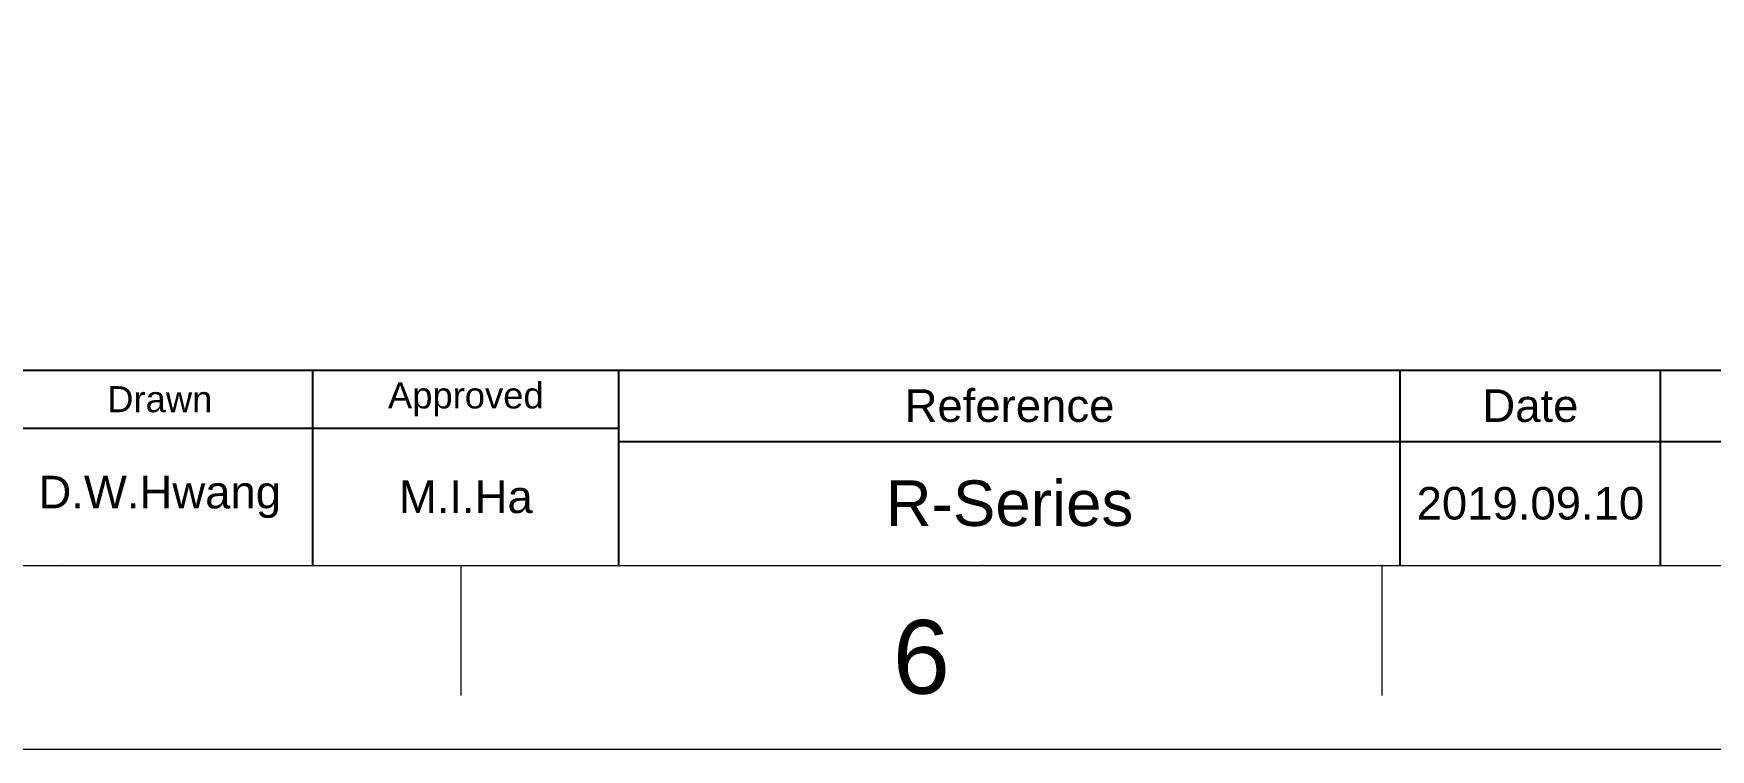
# Model space of a CAD drawing. Header units: millimetres. Extents: x 1261 to 1854, y -639 to -219.
# Drawn here: x 1595.4 to 1724.2, y -639.2 to -584.2 of the extents above; entities that cross this region are included whole.
import ezdxf

# ---------------------------------------------------------------- set-up
doc = ezdxf.new("R2010")
doc.units = ezdxf.units.MM
doc.header["$LTSCALE"] = 0.1
doc.layers.get('0').update_dxf_attribs({"lineweight": 13})
doc.layers.add('DIM', color=3, linetype='Continuous', lineweight=9)
doc.layers.add('FORM', color=7, linetype='Continuous')
doc.layers.add('TEXT', color=2, linetype='Continuous')
doc.styles.get("Standard").update_dxf_attribs({"font": 'arial.ttf'})

msp = doc.modelspace()

# ---------------------------------------------------------------- linework, layer by layer
for p, q in [((1274.689, -625.017), (1840.346, -625.017)), ((1628.224, -625.017), (1628.224, -635.017)), ((1698.931, -625.017), (1698.931, -635.017))]:
    msp.add_line(p, q)
for p in [(1597.517, -625.017), (1668.224, -625.017), (1698.931, -625.017)]:
    msp.add_point(p)
at = {"layer": 'DIM', "color": 7}
msp.add_lwpolyline([(1260.548, -219.158), (1854.487, -219.158), (1854.487, -639.158), (1260.548, -639.158)], close=True, dxfattribs=at)
at = {"layer": 'FORM'}
for p, q in [((1569.846, -610.017), (1840.346, -610.017)), ((1616.846, -625.017), (1616.846, -610.017)), ((1640.346, -625.017), (1640.346, -610.017)), ((1700.346, -625.017), (1700.346, -610.017)), ((1700.346, -625.017), (1700.346, -610.017)), ((1700.346, -625.017), (1700.346, -610.017)), ((1720.346, -625.017), (1720.346, -610.017)), ((1640.346, -614.517), (1569.846, -614.517)), ((1640.346, -615.517), (1780.346, -615.517))]:
    msp.add_line(p, q, dxfattribs=at)
at = {"layer": 'TEXT'}
msp.add_point((1616.846, -614.517), dxfattribs=at)

# ---------------------------------------------------------------- texts
at = {"insert": (1663.578, -632.087), "char_height": 5.657, "attachment_point": 5}
msp.add_mtext_dynamic_manual_height_columns('6', width=50, gutter_width=12.5, heights=[0], dxfattribs=at)
at = {"layer": 'TEXT', "attachment_point": 5}
for s, width, insert, char_height in [('Drawn', 23.5, (1605.096, -612.267), 2), ('Approved', 23.5, (1628.596, -612.267), 2), ('Reference', 60, (1670.346, -612.767), 2.5), ('Date', 20, (1710.346, -612.767), 2.5), ('D.W.Hwang', 23.5, (1605.096, -619.767), 2.5), ('M.I.Ha', 23.5, (1628.596, -619.767), 2.5), ('R-Series', 60, (1670.346, -620.267), 3.5), ('2019.09.10', 20, (1710.346, -620.267), 2.5)]:
    msp.add_mtext_dynamic_manual_height_columns(s, width=width, gutter_width=12.5, heights=[0], dxfattribs=dict(at, insert=insert, char_height=char_height))

doc.saveas('drawing.dxf')
